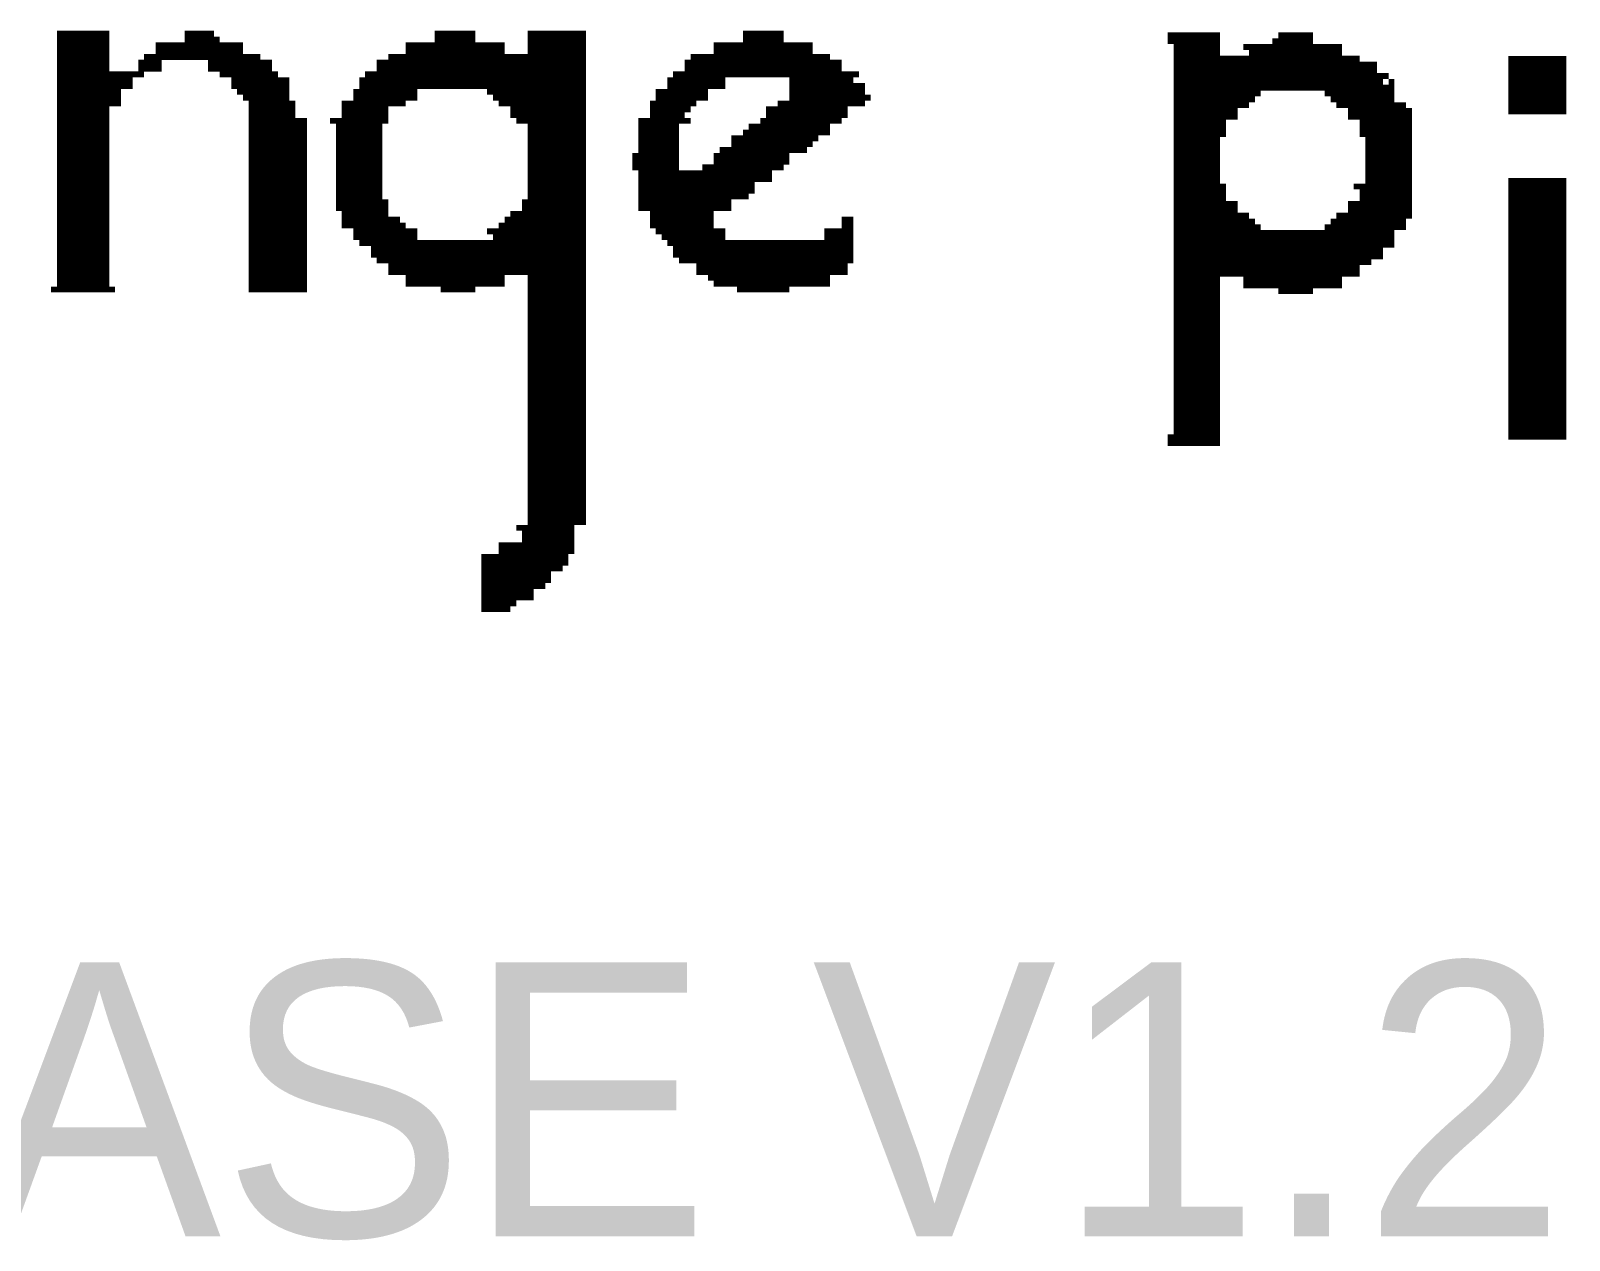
# Model space of a CAD drawing. Extents: x -5.9 to 88.8, y -7.5 to 73.4.
# Drawn here: x 45.12 to 54.09, y 14.08 to 21.14 of the extents above; entities that cross this region are included whole.
import ezdxf

# ---------------------------------------------------------------- set-up
doc = ezdxf.new("R2010")
doc.units = 0
doc.layers.add('BG_SILKSCREEN_TOP', color=142, linetype='CONTINUOUS')

msp = doc.modelspace()

# ---------------------------------------------------------------- linework, layer by layer
at = {"layer": 'BG_SILKSCREEN_TOP', "const_width": 0.034011}
for points in [[(45.26849, 21.118805), (45.573798, 21.118805)], [(45.26849, 21.084794), (45.573798, 21.084794)], [(46.014996, 21.118805), (46.184693, 21.118805)], [(46.014996, 21.084794), (46.2185, 21.084794)], [(47.473692, 21.118805), (47.711208, 21.118805)], [(47.473692, 21.084794), (47.711208, 21.084794)], [(48.01649, 21.118805), (48.35591, 21.118805)], [(48.01649, 21.084794), (48.35591, 21.084794)], [(49.271809, 21.118805), (49.509299, 21.118805)], [(49.271809, 21.084794), (49.509299, 21.084794)], [(51.751103, 21.108797), (52.056411, 21.108797)], [(52.395806, 21.108797), (52.599209, 21.108797)], [(45.26849, 21.050809), (45.573798, 21.050809)], [(45.26849, 21.017001), (45.573798, 21.017001)], [(45.845298, 21.050809), (46.354111, 21.050809)], [(45.845298, 21.017001), (46.354111, 21.017001)], [(47.304096, 21.050809), (47.880905, 21.050809)], [(47.304096, 21.017001), (47.880905, 21.017001)], [(48.01649, 21.050809), (48.35591, 21.050809)], [(48.01649, 21.017001), (48.35591, 21.017001)], [(49.102112, 21.050809), (49.678996, 21.050809)], [(49.102112, 21.017001), (49.678996, 21.017001)], [(51.751103, 21.074812), (52.056411, 21.074812)], [(51.785088, 21.040801), (52.056411, 21.040801)], [(51.785088, 21.006994), (52.056411, 21.006994)], [(52.192301, 21.040801), (52.768906, 21.040801)], [(52.226108, 21.006994), (52.768906, 21.006994)], [(52.361694, 21.074812), (52.599209, 21.074812)], [(45.26849, 20.982991), (45.573798, 20.982991)], [(45.26849, 20.949209), (45.573798, 20.949209)], [(45.26849, 20.915097), (45.573798, 20.915097)], [(45.743495, 20.949209), (45.879106, 20.949209)], [(45.743495, 20.915097), (45.879106, 20.915097)], [(45.777506, 20.982991), (46.45599, 20.982991)], [(46.150708, 20.949209), (46.523808, 20.949209)], [(46.150708, 20.915097), (46.523808, 20.915097)], [(47.134399, 20.949209), (48.35591, 20.949209)], [(47.134399, 20.915097), (48.35591, 20.915097)], [(47.202496, 20.982991), (48.35591, 20.982991)], [(48.93249, 20.949209), (49.848592, 20.949209)], [(48.93249, 20.915097), (49.848592, 20.915097)], [(48.966501, 20.982991), (49.780596, 20.982991)], [(51.785088, 20.973009), (52.87071, 20.973009)], [(51.785088, 20.939201), (52.972589, 20.939201)], [(51.785088, 20.905089), (52.972589, 20.905089)], [(53.737891, 20.970799), (54.077006, 20.970799)], [(53.737891, 20.936991), (54.077006, 20.936991)], [(53.737891, 20.903006), (54.077006, 20.903006)], [(45.26849, 20.881391), (45.777506, 20.881391)], [(45.26849, 20.847304), (45.709688, 20.847304)], [(45.26849, 20.813293), (45.709688, 20.813293)], [(46.2185, 20.881391), (46.557794, 20.881391)], [(46.286293, 20.847304), (46.625612, 20.847304)], [(46.286293, 20.813293), (46.625612, 20.813293)], [(47.032799, 20.847304), (48.35591, 20.847304)], [(47.032799, 20.813293), (48.35591, 20.813293)], [(47.066606, 20.881391), (48.35591, 20.881391)], [(48.83089, 20.847304), (49.169904, 20.847304)], [(48.83089, 20.813293), (49.169904, 20.813293)], [(48.864596, 20.881391), (49.950192, 20.881391)], [(49.54331, 20.847304), (49.916512, 20.847304)], [(49.54331, 20.813293), (49.984304, 20.813293)], [(51.785088, 20.871409), (53.040407, 20.871409)], [(51.785088, 20.837296), (53.006396, 20.837296)], [(53.040407, 20.837296), (53.074189, 20.837296)], [(53.737891, 20.869199), (54.077006, 20.869199)], [(53.737891, 20.835188), (54.077006, 20.835188)], [(45.26849, 20.779511), (45.64159, 20.779511)], [(45.26849, 20.745501), (45.64159, 20.745501)], [(46.320304, 20.779511), (46.625612, 20.779511)], [(46.354111, 20.745501), (46.625612, 20.745501)], [(46.998788, 20.779511), (47.371889, 20.779511)], [(46.998788, 20.745501), (47.371889, 20.745501)], [(47.779, 20.779511), (48.35591, 20.779511)], [(47.813112, 20.745501), (48.35591, 20.745501)], [(48.762996, 20.779511), (49.068304, 20.779511)], [(48.762996, 20.745501), (49.068304, 20.745501)], [(49.54331, 20.779511), (49.984304, 20.779511)], [(49.54331, 20.745501), (50.018112, 20.745501)], [(51.785088, 20.803311), (53.074189, 20.803311)], [(51.785088, 20.769504), (52.293901, 20.769504)], [(51.785088, 20.735493), (52.260094, 20.735493)], [(52.667306, 20.769504), (53.074189, 20.769504)], [(52.701088, 20.735493), (53.074189, 20.735493)], [(53.737891, 20.801101), (54.077006, 20.801101)], [(53.737891, 20.767396), (54.077006, 20.767396)], [(53.737891, 20.733309), (54.077006, 20.733309)], [(45.26849, 20.711693), (45.64159, 20.711693)], [(45.26849, 20.677607), (45.573798, 20.677607)], [(45.26849, 20.643901), (45.573798, 20.643901)], [(46.388096, 20.711693), (46.659394, 20.711693)], [(46.388096, 20.677607), (46.659394, 20.677607)], [(46.388096, 20.643901), (46.659394, 20.643901)], [(46.930894, 20.711693), (47.304096, 20.711693)], [(46.930894, 20.677607), (47.202496, 20.677607)], [(46.930894, 20.643901), (47.202496, 20.643901)], [(47.846894, 20.711693), (48.35591, 20.711693)], [(47.914712, 20.677607), (48.35591, 20.677607)], [(47.914712, 20.643901), (48.35591, 20.643901)], [(48.729011, 20.711693), (49.000308, 20.711693)], [(48.729011, 20.677607), (48.966501, 20.677607)], [(48.729011, 20.643901), (48.93249, 20.643901)], [(49.407394, 20.677607), (49.8824, 20.677607)], [(49.407394, 20.643901), (49.8824, 20.643901)], [(49.475288, 20.711693), (49.984304, 20.711693)], [(51.785088, 20.701711), (52.226108, 20.701711)], [(51.785088, 20.667599), (52.15829, 20.667599)], [(51.785088, 20.633893), (52.15829, 20.633893)], [(52.735099, 20.701711), (53.142007, 20.701711)], [(52.802892, 20.667599), (53.175992, 20.667599)], [(52.802892, 20.633893), (53.175992, 20.633893)], [(53.737891, 20.699501), (54.077006, 20.699501)], [(53.737891, 20.665491), (54.077006, 20.665491)], [(45.26849, 20.609789), (45.573798, 20.609789)], [(45.26849, 20.576007), (45.573798, 20.576007)], [(46.388096, 20.609789), (46.727491, 20.609789)], [(46.388096, 20.576007), (46.727491, 20.576007)], [(46.863102, 20.609789), (47.202496, 20.609789)], [(46.896909, 20.576007), (47.16841, 20.576007)], [(47.948698, 20.609789), (48.35591, 20.609789)], [(48.01649, 20.576007), (48.35591, 20.576007)], [(48.661193, 20.609789), (48.966501, 20.609789)], [(48.661193, 20.576007), (48.898708, 20.576007)], [(49.305794, 20.576007), (49.780596, 20.576007)], [(49.373688, 20.609789), (49.848592, 20.609789)], [(51.785088, 20.599806), (52.090396, 20.599806)], [(51.785088, 20.565999), (52.090396, 20.565999)], [(52.87071, 20.599806), (53.175992, 20.599806)], [(52.87071, 20.565999), (53.175992, 20.565999)], [(45.26849, 20.541996), (45.573798, 20.541996)], [(45.26849, 20.508011), (45.573798, 20.508011)], [(45.26849, 20.474203), (45.573798, 20.474203)], [(46.388096, 20.541996), (46.727491, 20.541996)], [(46.388096, 20.508011), (46.727491, 20.508011)], [(46.388096, 20.474203), (46.727491, 20.474203)], [(46.896909, 20.541996), (47.16841, 20.541996)], [(46.896909, 20.508011), (47.16841, 20.508011)], [(46.896909, 20.474203), (47.16841, 20.474203)], [(48.01649, 20.541996), (48.35591, 20.541996)], [(48.01649, 20.508011), (48.35591, 20.508011)], [(48.01649, 20.474203), (48.35591, 20.474203)], [(48.661193, 20.541996), (48.898708, 20.541996)], [(48.661193, 20.508011), (48.898708, 20.508011)], [(48.661193, 20.474203), (48.898708, 20.474203)], [(49.203991, 20.508011), (49.712702, 20.508011)], [(49.203991, 20.474203), (49.678996, 20.474203)], [(49.271809, 20.541996), (49.780596, 20.541996)], [(51.785088, 20.531988), (52.090396, 20.531988)], [(51.785088, 20.498003), (52.056411, 20.498003)], [(51.785088, 20.464196), (52.056411, 20.464196)], [(52.87071, 20.531988), (53.175992, 20.531988)], [(52.904796, 20.498003), (53.175992, 20.498003)], [(52.904796, 20.464196), (53.175992, 20.464196)], [(45.26849, 20.440193), (45.573798, 20.440193)], [(45.26849, 20.406411), (45.573798, 20.406411)], [(45.26849, 20.372299), (45.573798, 20.372299)], [(46.388096, 20.440193), (46.727491, 20.440193)], [(46.388096, 20.406411), (46.727491, 20.406411)], [(46.388096, 20.372299), (46.727491, 20.372299)], [(46.896909, 20.440193), (47.16841, 20.440193)], [(46.896909, 20.406411), (47.16841, 20.406411)], [(46.896909, 20.372299), (47.16841, 20.372299)], [(48.01649, 20.440193), (48.35591, 20.440193)], [(48.01649, 20.406411), (48.35591, 20.406411)], [(48.01649, 20.372299), (48.35591, 20.372299)], [(48.627208, 20.406411), (48.898708, 20.406411)], [(48.627208, 20.372299), (48.898708, 20.372299)], [(48.661193, 20.440193), (48.898708, 20.440193)], [(49.102112, 20.406411), (49.54331, 20.406411)], [(49.102112, 20.372299), (49.54331, 20.372299)], [(49.136198, 20.440193), (49.64491, 20.440193)], [(51.785088, 20.430211), (52.056411, 20.430211)], [(51.785088, 20.396403), (52.056411, 20.396403)], [(52.904796, 20.430211), (53.175992, 20.430211)], [(52.904796, 20.396403), (53.175992, 20.396403)], [(45.26849, 20.338593), (45.573798, 20.338593)], [(45.26849, 20.304506), (45.573798, 20.304506)], [(46.388096, 20.338593), (46.727491, 20.338593)], [(46.388096, 20.304506), (46.727491, 20.304506)], [(46.896909, 20.338593), (47.16841, 20.338593)], [(46.896909, 20.304506), (47.16841, 20.304506)], [(48.01649, 20.338593), (48.35591, 20.338593)], [(48.01649, 20.304506), (48.35591, 20.304506)], [(48.627208, 20.338593), (48.898708, 20.338593)], [(48.661193, 20.304506), (49.441506, 20.304506)], [(49.034294, 20.338593), (49.509299, 20.338593)], [(51.785088, 20.362291), (52.056411, 20.362291)], [(51.785088, 20.328611), (52.056411, 20.328611)], [(51.785088, 20.294498), (52.056411, 20.294498)], [(52.904796, 20.362291), (53.175992, 20.362291)], [(52.904796, 20.328611), (53.175992, 20.328611)], [(52.904796, 20.294498), (53.175992, 20.294498)], [(45.26849, 20.270495), (45.573798, 20.270495)], [(45.26849, 20.236688), (45.573798, 20.236688)], [(45.26849, 20.202703), (45.573798, 20.202703)], [(46.388096, 20.270495), (46.727491, 20.270495)], [(46.388096, 20.236688), (46.727491, 20.236688)], [(46.388096, 20.202703), (46.727491, 20.202703)], [(46.896909, 20.270495), (47.16841, 20.270495)], [(46.896909, 20.236688), (47.16841, 20.236688)], [(46.896909, 20.202703), (47.16841, 20.202703)], [(48.01649, 20.270495), (48.35591, 20.270495)], [(48.01649, 20.236688), (48.35591, 20.236688)], [(48.01649, 20.202703), (48.35591, 20.202703)], [(48.661193, 20.270495), (49.441506, 20.270495)], [(48.661193, 20.236688), (49.339602, 20.236688)], [(48.661193, 20.202703), (49.339602, 20.202703)], [(51.785088, 20.260488), (52.056411, 20.260488)], [(51.785088, 20.226706), (52.090396, 20.226706)], [(51.785088, 20.192695), (52.090396, 20.192695)], [(52.836699, 20.226706), (53.175992, 20.226706)], [(52.87071, 20.192695), (53.175992, 20.192695)], [(52.904796, 20.260488), (53.175992, 20.260488)], [(53.737891, 20.258811), (54.077006, 20.258811)], [(53.737891, 20.224801), (54.077006, 20.224801)], [(53.737891, 20.19079), (54.077006, 20.19079)], [(45.26849, 20.168895), (45.573798, 20.168895)], [(45.26849, 20.13491), (45.573798, 20.13491)], [(45.26849, 20.101103), (45.573798, 20.101103)], [(46.388096, 20.168895), (46.727491, 20.168895)], [(46.388096, 20.13491), (46.727491, 20.13491)], [(46.388096, 20.101103), (46.727491, 20.101103)], [(46.896909, 20.168895), (47.16841, 20.168895)], [(46.896909, 20.13491), (47.202496, 20.13491)], [(46.896909, 20.101103), (47.202496, 20.101103)], [(47.98281, 20.13491), (48.35591, 20.13491)], [(47.98281, 20.101103), (48.35591, 20.101103)], [(48.01649, 20.168895), (48.35591, 20.168895)], [(48.661193, 20.168895), (49.305794, 20.168895)], [(48.661193, 20.13491), (49.203991, 20.13491)], [(48.661193, 20.101103), (49.203991, 20.101103)], [(51.785088, 20.158888), (52.090396, 20.158888)], [(51.785088, 20.124903), (52.15829, 20.124903)], [(52.802892, 20.124903), (53.175992, 20.124903)], [(52.87071, 20.158888), (53.175992, 20.158888)], [(53.737891, 20.157008), (54.077006, 20.157008)], [(53.737891, 20.122998), (54.077006, 20.122998)], [(45.26849, 20.066991), (45.573798, 20.066991)], [(45.26849, 20.033005), (45.573798, 20.033005)], [(46.388096, 20.066991), (46.727491, 20.066991)], [(46.388096, 20.033005), (46.727491, 20.033005)], [(46.930894, 20.066991), (47.202496, 20.066991)], [(46.930894, 20.033005), (47.270289, 20.033005)], [(47.880905, 20.033005), (48.35591, 20.033005)], [(47.914712, 20.066991), (48.35591, 20.066991)], [(48.729011, 20.066991), (49.102112, 20.066991)], [(48.729011, 20.033005), (49.102112, 20.033005)], [(49.848592, 20.033005), (49.916512, 20.033005)], [(51.785088, 20.091095), (52.15829, 20.091095)], [(51.785088, 20.057008), (52.226108, 20.057008)], [(51.785088, 20.022998), (52.260094, 20.022998)], [(52.701088, 20.022998), (53.142007, 20.022998)], [(52.735099, 20.057008), (53.175992, 20.057008)], [(52.802892, 20.091095), (53.175992, 20.091095)], [(53.737891, 20.08919), (54.077006, 20.08919)], [(53.737891, 20.055103), (54.077006, 20.055103)], [(53.737891, 20.021398), (54.077006, 20.021398)], [(45.26849, 19.999198), (45.573798, 19.999198)], [(45.26849, 19.965187), (45.573798, 19.965187)], [(45.26849, 19.931405), (45.573798, 19.931405)], [(46.388096, 19.999198), (46.727491, 19.999198)], [(46.388096, 19.965187), (46.727491, 19.965187)], [(46.388096, 19.931405), (46.727491, 19.931405)], [(46.930894, 19.999198), (47.304096, 19.999198)], [(46.998788, 19.965187), (47.371889, 19.965187)], [(46.998788, 19.931405), (47.371889, 19.931405)], [(47.779, 19.965187), (48.35591, 19.965187)], [(47.813112, 19.931405), (48.35591, 19.931405)], [(47.846894, 19.999198), (48.35591, 19.999198)], [(48.729011, 19.999198), (49.102112, 19.999198)], [(48.762996, 19.965187), (49.169904, 19.965187)], [(48.796804, 19.931405), (49.169904, 19.931405)], [(49.746789, 19.965187), (49.916512, 19.965187)], [(49.746789, 19.931405), (49.916512, 19.931405)], [(49.848592, 19.999198), (49.916512, 19.999198)], [(51.785088, 19.98919), (52.293901, 19.98919)], [(51.785088, 19.955205), (53.074189, 19.955205)], [(51.785088, 19.921398), (53.074189, 19.921398)], [(52.667306, 19.98919), (53.142007, 19.98919)], [(53.737891, 19.987311), (54.077006, 19.987311)], [(53.737891, 19.9533), (54.077006, 19.9533)], [(53.737891, 19.919493), (54.077006, 19.919493)], [(45.26849, 19.897395), (45.573798, 19.897395)], [(45.26849, 19.863587), (45.573798, 19.863587)], [(45.26849, 19.829501), (45.573798, 19.829501)], [(46.388096, 19.897395), (46.727491, 19.897395)], [(46.388096, 19.863587), (46.727491, 19.863587)], [(46.388096, 19.829501), (46.727491, 19.829501)], [(47.032799, 19.897395), (48.35591, 19.897395)], [(47.100592, 19.863587), (48.35591, 19.863587)], [(47.100592, 19.829501), (48.35591, 19.829501)], [(48.83089, 19.897395), (49.916512, 19.897395)], [(48.864596, 19.863587), (49.916512, 19.863587)], [(48.864596, 19.829501), (49.916512, 19.829501)], [(51.785088, 19.887413), (53.074189, 19.887413)], [(51.785088, 19.853605), (53.006396, 19.853605)], [(53.737891, 19.885508), (54.077006, 19.885508)], [(53.737891, 19.8517), (54.077006, 19.8517)], [(45.26849, 19.795795), (45.573798, 19.795795)], [(45.26849, 19.761708), (45.573798, 19.761708)], [(46.388096, 19.795795), (46.727491, 19.795795)], [(46.388096, 19.761708), (46.727491, 19.761708)], [(47.134399, 19.795795), (48.35591, 19.795795)], [(47.202496, 19.761708), (48.35591, 19.761708)], [(48.898708, 19.795795), (49.916512, 19.795795)], [(49.000308, 19.761708), (49.8824, 19.761708)], [(51.785088, 19.819493), (53.006396, 19.819493)], [(51.785088, 19.785813), (52.938604, 19.785813)], [(51.785088, 19.7517), (52.87071, 19.7517)], [(53.737891, 19.817588), (54.077006, 19.817588)], [(53.737891, 19.783908), (54.077006, 19.783908)], [(53.737891, 19.749795), (54.077006, 19.749795)], [(45.26849, 19.727697), (45.573798, 19.727697)], [(45.26849, 19.69389), (45.573798, 19.69389)], [(45.26849, 19.659905), (45.573798, 19.659905)], [(46.388096, 19.727697), (46.727491, 19.727697)], [(46.388096, 19.69389), (46.727491, 19.69389)], [(46.388096, 19.659905), (46.727491, 19.659905)], [(47.202496, 19.727697), (48.35591, 19.727697)], [(47.304096, 19.69389), (47.880905, 19.69389)], [(47.304096, 19.659905), (47.880905, 19.659905)], [(48.01649, 19.69389), (48.35591, 19.69389)], [(48.01649, 19.659905), (48.35591, 19.659905)], [(49.000308, 19.727697), (49.8824, 19.727697)], [(49.068304, 19.69389), (49.780596, 19.69389)], [(49.102112, 19.659905), (49.780596, 19.659905)], [(51.785088, 19.71769), (52.87071, 19.71769)], [(51.785088, 19.683908), (52.056411, 19.683908)], [(51.785088, 19.681393), (52.056411, 19.681393)], [(51.785088, 19.649897), (52.056411, 19.649897)], [(51.785088, 19.647408), (52.056411, 19.647408)], [(52.192301, 19.683908), (52.768906, 19.683908)], [(52.192301, 19.649897), (52.768906, 19.649897)], [(53.737891, 19.715988), (54.077006, 19.715988)], [(53.737891, 19.682003), (54.077006, 19.682003)], [(53.737891, 19.647992), (54.077006, 19.647992)], [(45.234708, 19.626097), (45.60791, 19.626097)], [(46.388096, 19.626097), (46.727491, 19.626097)], [(47.507804, 19.626097), (47.711208, 19.626097)], [(48.01649, 19.626097), (48.35591, 19.626097)], [(48.01649, 19.592112), (48.35591, 19.592112)], [(48.01649, 19.558305), (48.35591, 19.558305)], [(49.237798, 19.626097), (49.54331, 19.626097)], [(51.785088, 19.61609), (52.056411, 19.61609)], [(51.785088, 19.613601), (52.056411, 19.613601)], [(51.785088, 19.582105), (52.056411, 19.582105)], [(51.785088, 19.57959), (52.056411, 19.57959)], [(52.395806, 19.61609), (52.599209, 19.61609)], [(53.737891, 19.61421), (54.077006, 19.61421)], [(53.737891, 19.5802), (54.077006, 19.5802)], [(48.01649, 19.524193), (48.35591, 19.524193)], [(48.01649, 19.490207), (48.35591, 19.490207)], [(51.785088, 19.548297), (52.056411, 19.548297)], [(51.785088, 19.544309), (52.056411, 19.544309)], [(51.785088, 19.51421), (52.056411, 19.51421)], [(51.785088, 19.510502), (52.056411, 19.510502)], [(51.785088, 19.4802), (52.056411, 19.4802)], [(51.785088, 19.476491), (52.056411, 19.476491)], [(53.737891, 19.546392), (54.077006, 19.546392)], [(53.737891, 19.512305), (54.077006, 19.512305)], [(53.737891, 19.4786), (54.077006, 19.4786)], [(48.01649, 19.4564), (48.35591, 19.4564)], [(48.01649, 19.422389), (48.35591, 19.422389)], [(48.01649, 19.388607), (48.35591, 19.388607)], [(51.785088, 19.446392), (52.056411, 19.446392)], [(51.785088, 19.442405), (52.056411, 19.442405)], [(51.785088, 19.412407), (52.056411, 19.412407)], [(51.785088, 19.408597), (52.056411, 19.408597)], [(51.785088, 19.3786), (52.056411, 19.3786)], [(53.737891, 19.444487), (54.077006, 19.444487)], [(53.737891, 19.410502), (54.077006, 19.410502)], [(53.737891, 19.376695), (54.077006, 19.376695)], [(48.01649, 19.354597), (48.35591, 19.354597)], [(48.01649, 19.320789), (48.35591, 19.320789)], [(48.01649, 19.286703), (48.35591, 19.286703)], [(51.785088, 19.374612), (52.056411, 19.374612)], [(51.785088, 19.344589), (52.056411, 19.344589)], [(51.785088, 19.340805), (52.056411, 19.340805)], [(51.785088, 19.310807), (52.056411, 19.310807)], [(51.785088, 19.306794), (52.056411, 19.306794)], [(53.737891, 19.34271), (54.077006, 19.34271)], [(53.737891, 19.308902), (54.077006, 19.308902)], [(48.01649, 19.252692), (48.35591, 19.252692)], [(48.01649, 19.21891), (48.35591, 19.21891)], [(51.785088, 19.276695), (52.056411, 19.276695)], [(51.785088, 19.273012), (52.056411, 19.273012)], [(51.785088, 19.239001), (52.056411, 19.239001)], [(51.785088, 19.205194), (52.056411, 19.205194)], [(53.737891, 19.274892), (54.077006, 19.274892)], [(53.737891, 19.24111), (54.077006, 19.24111)], [(53.737891, 19.206997), (54.077006, 19.206997)], [(48.01649, 19.184899), (48.35591, 19.184899)], [(48.01649, 19.151092), (48.35591, 19.151092)], [(48.01649, 19.117107), (48.35591, 19.117107)], [(51.785088, 19.171209), (52.056411, 19.171209)], [(51.785088, 19.137097), (52.056411, 19.137097)], [(53.737891, 19.173012), (54.077006, 19.173012)], [(53.737891, 19.139205), (54.077006, 19.139205)], [(48.01649, 19.083299), (48.35591, 19.083299)], [(48.01649, 19.049289), (48.35591, 19.049289)], [(51.785088, 19.103289), (52.056411, 19.103289)], [(51.785088, 19.069304), (52.056411, 19.069304)], [(51.785088, 19.035497), (52.056411, 19.035497)], [(53.737891, 19.105194), (54.077006, 19.105194)], [(53.737891, 19.071412), (54.077006, 19.071412)], [(53.737891, 19.037402), (54.077006, 19.037402)], [(48.01649, 19.015507), (48.35591, 19.015507)], [(48.01649, 18.981395), (48.35591, 18.981395)], [(48.01649, 18.947409), (48.35591, 18.947409)], [(51.785088, 19.001511), (52.056411, 19.001511)], [(51.785088, 18.967704), (52.056411, 18.967704)], [(51.785088, 18.933693), (52.056411, 18.933693)], [(53.737891, 19.003594), (54.077006, 19.003594)], [(53.737891, 18.969507), (54.077006, 18.969507)], [(53.737891, 18.935802), (54.077006, 18.935802)], [(48.01649, 18.913602), (48.35591, 18.913602)], [(48.01649, 18.879591), (48.35591, 18.879591)], [(48.01649, 18.845809), (48.35591, 18.845809)], [(51.785088, 18.899607), (52.056411, 18.899607)], [(51.785088, 18.865799), (52.056411, 18.865799)], [(53.737891, 18.901689), (54.077006, 18.901689)], [(53.737891, 18.867704), (54.077006, 18.867704)], [(48.01649, 18.811799), (48.35591, 18.811799)], [(48.01649, 18.777991), (48.35591, 18.777991)], [(51.751103, 18.763996), (52.056411, 18.763996)], [(51.785088, 18.831789), (52.056411, 18.831789)], [(51.785088, 18.798007), (52.056411, 18.798007)], [(53.737891, 18.833897), (54.077006, 18.833897)], [(53.737891, 18.799912), (54.077006, 18.799912)], [(53.737891, 18.766104), (54.077006, 18.766104)], [(48.01649, 18.743905), (48.35591, 18.743905)], [(48.01649, 18.709894), (48.35591, 18.709894)], [(48.01649, 18.676112), (48.35591, 18.676112)], [(51.751103, 18.730189), (52.056411, 18.730189)], [(48.01649, 18.642101), (48.35591, 18.642101)], [(48.01649, 18.608294), (48.35591, 18.608294)], [(48.01649, 18.574309), (48.35591, 18.574309)], [(48.01649, 18.540501), (48.35591, 18.540501)], [(48.01649, 18.506491), (48.35591, 18.506491)], [(48.01649, 18.472404), (48.35591, 18.472404)], [(48.01649, 18.438597), (48.35591, 18.438597)], [(48.01649, 18.404611), (48.35591, 18.404611)], [(48.01649, 18.370804), (48.35591, 18.370804)], [(48.01649, 18.336793), (48.35591, 18.336793)], [(48.01649, 18.303011), (48.35591, 18.303011)], [(47.948698, 18.235193), (48.288092, 18.235193)], [(48.01649, 18.269001), (48.35591, 18.269001)], [(47.846894, 18.133289), (48.288092, 18.133289)], [(47.98281, 18.201208), (48.288092, 18.201208)], [(47.98281, 18.167096), (48.288092, 18.167096)], [(47.745294, 18.065496), (48.254006, 18.065496)], [(47.745294, 18.031511), (48.254006, 18.031511)], [(47.846894, 18.099303), (48.288092, 18.099303)], [(47.745294, 17.997703), (48.219995, 17.997703)], [(47.745294, 17.963693), (48.152202, 17.963693)], [(47.745294, 17.929606), (48.152202, 17.929606)], [(47.745294, 17.895799), (48.118395, 17.895799)], [(47.745294, 17.861788), (48.050602, 17.861788)], [(47.745294, 17.828006), (48.050602, 17.828006)], [(47.745294, 17.793995), (47.948698, 17.793995)], [(47.745294, 17.760188), (47.914712, 17.760188)]]:
    msp.add_lwpolyline(points, dxfattribs=at)

# ---------------------------------------------------------------- texts
at = {"layer": 'BG_SILKSCREEN_TOP'}
msp.add_text('OPi CM5 BASE V1.2', height=1.599997, dxfattribs=at).set_placement((34.100008, 14.099997))

doc.saveas('drawing.dxf')
